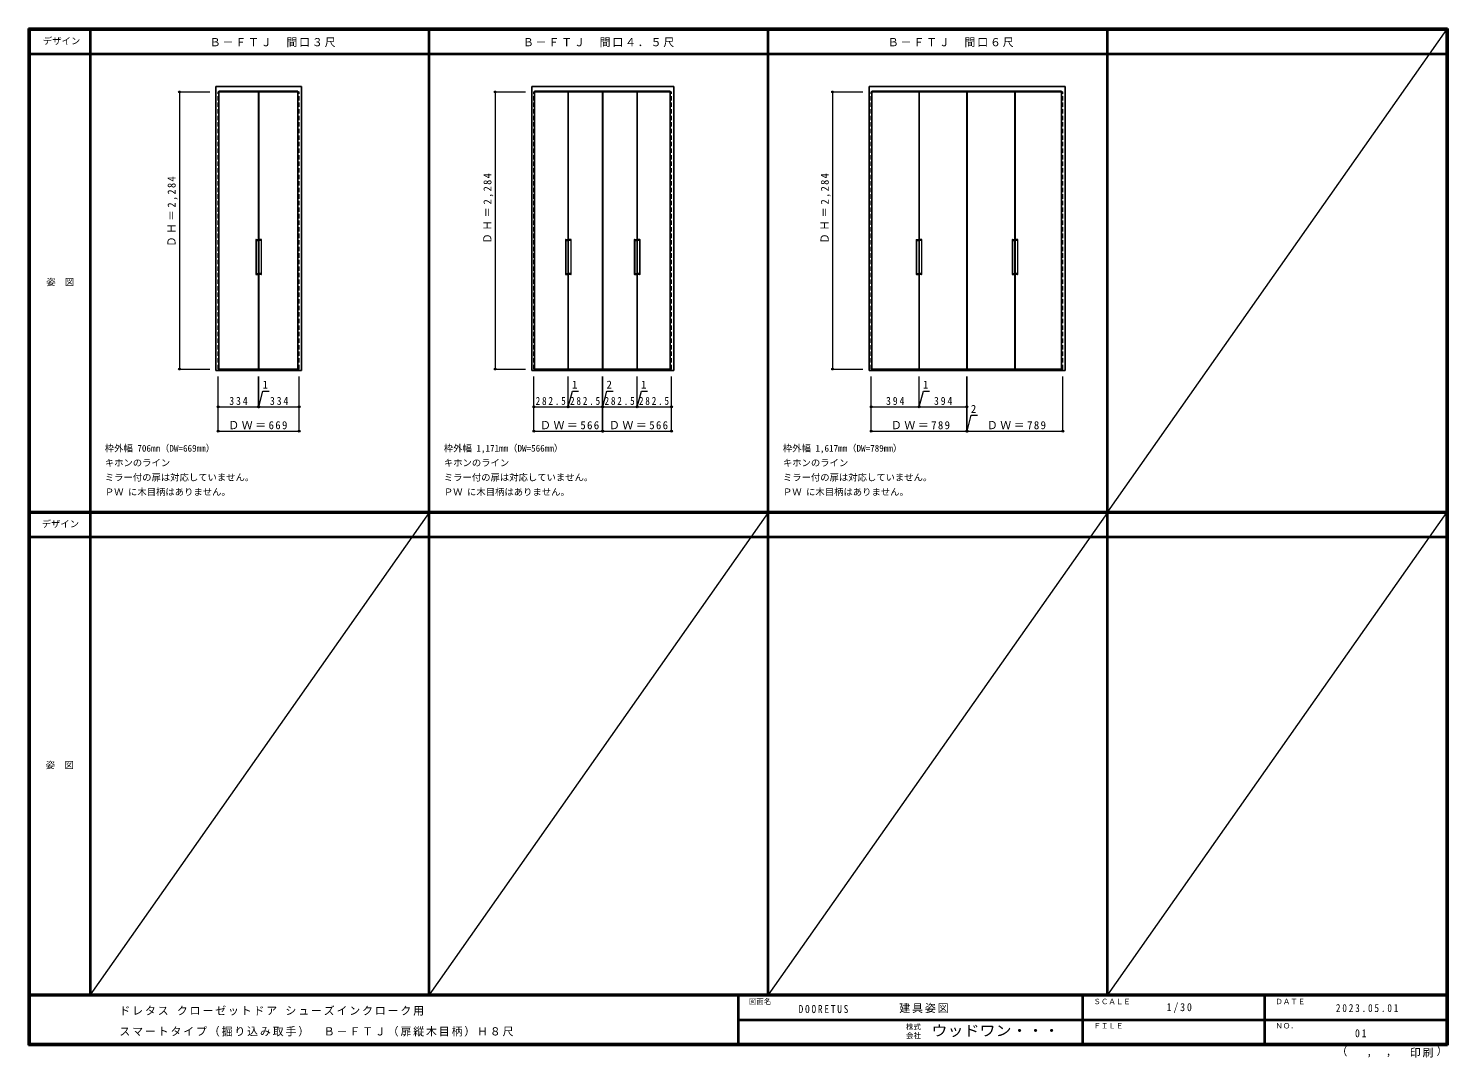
# Model space of a CAD drawing. Units: millimetres, scale not verified. Extents: x -6000 to 5700, y -4307 to 4175.
import ezdxf
from ezdxf.enums import TextEntityAlignment as Align

# ---------------------------------------------------------------- set-up
doc = ezdxf.new("R2010")
doc.units = ezdxf.units.MM
doc.header["$LTSCALE"] = 30
doc.header["$PDMODE"] = 32
doc.header["$PDSIZE"] = 15
doc.linetypes.add('DASHED1', pattern=[1.8, 1.2, -0.6])
for name, color, linetype, lineweight in [('0-2_扉', 7, 'Continuous', 18), ('0-4_枠', 3, 'Continuous', 25), ('0-B_寸法', 7, 'Continuous', 9), ('F-1_枠', 6, 'Continuous', 40), ('F-A_文字', 7, 'Continuous', 18)]:
    doc.layers.add(name, color=color, linetype=linetype, lineweight=lineweight)
doc.layers.add('0-A_文字', color=7, linetype='Continuous')
doc.styles.add('ＭＳ ゴシック', font='')
doc.styles.get('ＭＳ ゴシック').set_extended_font_data('MS Gothic')

msp = doc.modelspace()

# ---------------------------------------------------------------- linework, layer by layer
at = {"layer": '0-2_扉', "color": 4, "linetype": 'DASHED1', "lineweight": 9}
for p, q in [((-4436, 1367.5), (-4436, 3651.5)), ((-4430.5, 3651.5), (-4436, 3651.5)), ((-3778.5, 3651.5), (-3767, 3651.5)), ((-3767, 1367.5), (-3767, 3651.5)), ((-1832.27, 1367.5), (-1832.27, 3651.5)), ((-1826.77, 3651.5), (-1832.27, 3651.5)), ((-709.77, 3651.5), (-698.27, 3651.5)), ((-698.27, 1367.5), (-698.27, 3651.5)), ((948.5, 1367.5), (948.5, 3651.5)), ((954, 3651.5), (948.5, 3651.5)), ((2517, 3651.5), (2528.5, 3651.5)), ((2528.5, 1367.5), (2528.5, 3651.5)), ((-4430.5, 1367.5), (-4436, 1367.5)), ((-3778.5, 1367.5), (-3767, 1367.5)), ((-1826.77, 1367.5), (-1832.27, 1367.5)), ((-709.77, 1367.5), (-698.27, 1367.5)), ((954, 1367.5), (948.5, 1367.5)), ((2517, 1367.5), (2528.5, 1367.5))]:
    msp.add_line(p, q, dxfattribs=at)
at = {"layer": '0-2_扉', "color": 3, "lineweight": 25}
for p, q in [((-4430.5, 3651.5), (-4102, 3651.5)), ((-4102, 1367.5), (-4102, 3651.5)), ((-4101, 1367.5), (-4101, 3651.5)), ((-4101, 3651.5), (-3778.5, 3651.5)), ((-1826.77, 3651.5), (-1549.77, 3651.5)), ((-1549.77, 1367.5), (-1549.77, 3651.5)), ((-1548.77, 3651.5), (-1266.27, 3651.5)), ((-1548.77, 1367.5), (-1548.77, 3651.5)), ((-1266.27, 1367.5), (-1266.27, 3651.5)), ((-981.77, 3651.5), (-1264.27, 3651.5)), ((-1264.27, 1367.5), (-1264.27, 3651.5)), ((-981.77, 1367.5), (-981.77, 3651.5)), ((-980.77, 1367.5), (-980.77, 3651.5)), ((-980.77, 3651.5), (-709.77, 3651.5)), ((954, 3651.5), (1342.5, 3651.5)), ((1342.5, 1367.5), (1342.5, 3651.5)), ((1343.5, 1367.5), (1343.5, 3651.5)), ((1343.5, 3651.5), (1737.5, 3651.5)), ((1737.5, 1367.5), (1737.5, 3651.5)), ((1739.5, 1367.5), (1739.5, 3651.5)), ((2133.5, 3651.5), (1739.5, 3651.5)), ((2133.5, 1367.5), (2133.5, 3651.5)), ((2134.5, 1367.5), (2134.5, 3651.5)), ((2134.5, 3651.5), (2517, 3651.5)), ((-4430.5, 1367.5), (-4102, 1367.5)), ((-4101, 1367.5), (-3778.5, 1367.5)), ((-1826.77, 1367.5), (-1549.77, 1367.5)), ((-1548.77, 1367.5), (-1266.27, 1367.5)), ((-981.77, 1367.5), (-1264.27, 1367.5)), ((-980.77, 1367.5), (-709.77, 1367.5)), ((954, 1367.5), (1342.5, 1367.5)), ((1343.5, 1367.5), (1737.5, 1367.5)), ((2133.5, 1367.5), (1739.5, 1367.5)), ((2134.5, 1367.5), (2517, 1367.5))]:
    msp.add_line(p, q, dxfattribs=at)
at = {"layer": '0-2_扉'}
for p, q in [((-4125, 2433), (-4125, 2149)), ((-4122, 2436), (-4102, 2436)), ((-4122, 2425), (-4122, 2157)), ((-4119, 2428), (-4105, 2428)), ((-4105.3, 2436), (-4105.3, 2431)), ((-4102, 2431), (-4102, 2432.5)), ((-4102, 2431), (-4102, 2432.5)), ((-4081, 2436), (-4101, 2436)), ((-4101, 2431), (-4101, 2432.5)), ((-4101, 2431), (-4101, 2432.5)), ((-4084, 2428), (-4098, 2428)), ((-4097.7, 2436), (-4097.7, 2431)), ((-4081, 2425), (-4081, 2157)), ((-4078, 2149), (-4078, 2433)), ((-1572.77, 2433), (-1572.77, 2149)), ((-1569.77, 2436), (-1549.77, 2436)), ((-1569.77, 2425), (-1569.77, 2157)), ((-1566.77, 2428), (-1552.77, 2428)), ((-1553.07, 2436), (-1553.07, 2431)), ((-1549.77, 2431), (-1549.77, 2432.5)), ((-1549.77, 2431), (-1549.77, 2432.5)), ((-1528.77, 2436), (-1548.77, 2436)), ((-1548.77, 2431), (-1548.77, 2432.5)), ((-1548.77, 2431), (-1548.77, 2432.5)), ((-1531.77, 2428), (-1545.77, 2428)), ((-1545.47, 2436), (-1545.47, 2431)), ((-1528.77, 2425), (-1528.77, 2157)), ((-1525.77, 2149), (-1525.77, 2433)), ((-1004.77, 2433), (-1004.77, 2149)), ((-1001.77, 2436), (-981.77, 2436)), ((-1001.77, 2425), (-1001.77, 2157)), ((-998.77, 2428), (-984.77, 2428)), ((-985.07, 2436), (-985.07, 2431)), ((-981.77, 2431), (-981.77, 2432.5)), ((-981.77, 2431), (-981.77, 2432.5)), ((-960.77, 2436), (-980.77, 2436)), ((-980.77, 2431), (-980.77, 2432.5)), ((-980.77, 2431), (-980.77, 2432.5)), ((-963.77, 2428), (-977.77, 2428)), ((-977.47, 2436), (-977.47, 2431)), ((-960.77, 2425), (-960.77, 2157)), ((-957.77, 2149), (-957.77, 2433)), ((1319.5, 2433), (1319.5, 2149)), ((1322.5, 2436), (1342.5, 2436)), ((1322.5, 2425), (1322.5, 2157)), ((1325.5, 2428), (1339.5, 2428)), ((1339.2, 2436), (1339.2, 2431)), ((1342.5, 2431), (1342.5, 2432.5)), ((1342.5, 2431), (1342.5, 2432.5)), ((1363.5, 2436), (1343.5, 2436)), ((1343.5, 2431), (1343.5, 2432.5)), ((1343.5, 2431), (1343.5, 2432.5)), ((1360.5, 2428), (1346.5, 2428)), ((1346.8, 2436), (1346.8, 2431)), ((1363.5, 2425), (1363.5, 2157)), ((1366.5, 2149), (1366.5, 2433)), ((2110.5, 2433), (2110.5, 2149)), ((2113.5, 2436), (2133.5, 2436)), ((2113.5, 2425), (2113.5, 2157)), ((2116.5, 2428), (2130.5, 2428)), ((2130.2, 2436), (2130.2, 2431)), ((2133.5, 2431), (2133.5, 2432.5)), ((2133.5, 2431), (2133.5, 2432.5)), ((2154.5, 2436), (2134.5, 2436)), ((2134.5, 2431), (2134.5, 2432.5)), ((2134.5, 2431), (2134.5, 2432.5)), ((2151.5, 2428), (2137.5, 2428)), ((2137.8, 2436), (2137.8, 2431)), ((2154.5, 2425), (2154.5, 2157)), ((2157.5, 2149), (2157.5, 2433)), ((-4122, 2146), (-4102, 2146)), ((-4119, 2154), (-4105, 2154)), ((-4105.3, 2146), (-4105.3, 2151)), ((-4102, 2151), (-4102, 2149.5)), ((-4102, 2151), (-4102, 2149.5)), ((-4102, 2151), (-4102, 2149.5)), ((-4101, 2151), (-4101, 2149.5)), ((-4101, 2151), (-4101, 2149.5)), ((-4101, 2151), (-4101, 2149.5)), ((-4081, 2146), (-4101, 2146)), ((-4084, 2154), (-4098, 2154)), ((-4097.7, 2146), (-4097.7, 2151)), ((-1569.77, 2146), (-1549.77, 2146)), ((-1566.77, 2154), (-1552.77, 2154)), ((-1553.07, 2146), (-1553.07, 2151)), ((-1549.77, 2151), (-1549.77, 2149.5)), ((-1549.77, 2151), (-1549.77, 2149.5)), ((-1549.77, 2151), (-1549.77, 2149.5)), ((-1548.77, 2151), (-1548.77, 2149.5)), ((-1548.77, 2151), (-1548.77, 2149.5)), ((-1548.77, 2151), (-1548.77, 2149.5)), ((-1528.77, 2146), (-1548.77, 2146)), ((-1531.77, 2154), (-1545.77, 2154)), ((-1545.47, 2146), (-1545.47, 2151)), ((-1001.77, 2146), (-981.77, 2146)), ((-998.77, 2154), (-984.77, 2154)), ((-985.07, 2146), (-985.07, 2151)), ((-981.77, 2151), (-981.77, 2149.5)), ((-981.77, 2151), (-981.77, 2149.5)), ((-981.77, 2151), (-981.77, 2149.5)), ((-980.77, 2151), (-980.77, 2149.5)), ((-980.77, 2151), (-980.77, 2149.5)), ((-980.77, 2151), (-980.77, 2149.5)), ((-960.77, 2146), (-980.77, 2146)), ((-963.77, 2154), (-977.77, 2154)), ((-977.47, 2146), (-977.47, 2151)), ((1322.5, 2146), (1342.5, 2146)), ((1325.5, 2154), (1339.5, 2154)), ((1339.2, 2146), (1339.2, 2151)), ((1342.5, 2151), (1342.5, 2149.5)), ((1342.5, 2151), (1342.5, 2149.5)), ((1342.5, 2151), (1342.5, 2149.5)), ((1343.5, 2151), (1343.5, 2149.5)), ((1343.5, 2151), (1343.5, 2149.5)), ((1343.5, 2151), (1343.5, 2149.5)), ((1363.5, 2146), (1343.5, 2146)), ((1360.5, 2154), (1346.5, 2154)), ((1346.8, 2146), (1346.8, 2151)), ((2113.5, 2146), (2133.5, 2146)), ((2116.5, 2154), (2130.5, 2154)), ((2130.2, 2146), (2130.2, 2151)), ((2133.5, 2151), (2133.5, 2149.5)), ((2133.5, 2151), (2133.5, 2149.5)), ((2133.5, 2151), (2133.5, 2149.5)), ((2134.5, 2151), (2134.5, 2149.5)), ((2134.5, 2151), (2134.5, 2149.5)), ((2134.5, 2151), (2134.5, 2149.5)), ((2154.5, 2146), (2134.5, 2146)), ((2151.5, 2154), (2137.5, 2154)), ((2137.8, 2146), (2137.8, 2151))]:
    msp.add_line(p, q, dxfattribs=at)
for centre, start, end in [((-4122, 2433), 90, 180), ((-4119, 2425), 90, 180), ((-4105, 2431), 270, 0), ((-4098, 2431), 180, 270), ((-4084, 2425), 0, 90), ((-4081, 2433), 0, 90), ((-1569.77, 2433), 90, 180), ((-1566.77, 2425), 90, 180), ((-1552.77, 2431), 270, 0), ((-1545.77, 2431), 180, 270), ((-1531.77, 2425), 0, 90), ((-1528.77, 2433), 0, 90), ((-1001.77, 2433), 90, 180), ((-998.77, 2425), 90, 180), ((-984.77, 2431), 270, 0), ((-977.77, 2431), 180, 270), ((-963.77, 2425), 0, 90), ((-960.77, 2433), 0, 90), ((1322.5, 2433), 90, 180), ((1325.5, 2425), 90, 180), ((1339.5, 2431), 270, 0), ((1346.5, 2431), 180, 270), ((1360.5, 2425), 0, 90), ((1363.5, 2433), 0, 90), ((2113.5, 2433), 90, 180), ((2116.5, 2425), 90, 180), ((2130.5, 2431), 270, 0), ((2137.5, 2431), 180, 270), ((2151.5, 2425), 0, 90), ((2154.5, 2433), 0, 90), ((-4122, 2149), 180, 270), ((-4119, 2157), 180, 270), ((-4105, 2151), 0, 90), ((-4098, 2151), 90, 180), ((-4084, 2157), 270, 0), ((-4081, 2149), 270, 0), ((-1569.77, 2149), 180, 270), ((-1566.77, 2157), 180, 270), ((-1552.77, 2151), 0, 90), ((-1545.77, 2151), 90, 180), ((-1531.77, 2157), 270, 0), ((-1528.77, 2149), 270, 0), ((-1001.77, 2149), 180, 270), ((-998.77, 2157), 180, 270), ((-984.77, 2151), 0, 90), ((-977.77, 2151), 90, 180), ((-963.77, 2157), 270, 0), ((-960.77, 2149), 270, 0), ((1322.5, 2149), 180, 270), ((1325.5, 2157), 180, 270), ((1339.5, 2151), 0, 90), ((1346.5, 2151), 90, 180), ((1360.5, 2157), 270, 0), ((1363.5, 2149), 270, 0), ((2113.5, 2149), 180, 270), ((2116.5, 2157), 180, 270), ((2130.5, 2151), 0, 90), ((2137.5, 2151), 90, 180), ((2151.5, 2157), 270, 0), ((2154.5, 2149), 270, 0)]:
    msp.add_arc(centre, 3, start, end, dxfattribs=at)
at = {"layer": '0-4_枠'}
for p, q in [((-4454.5, 1356), (-4454.5, 3695)), ((-4454.5, 3695), (-3748.5, 3695)), ((-4430.5, 1356), (-4430.5, 3659)), ((-4430.5, 3659), (-3778.5, 3659)), ((-3778.5, 1356), (-3778.5, 3659)), ((-3748.5, 1356), (-3748.5, 3695)), ((-1850.77, 1356), (-1850.77, 3695)), ((-1850.77, 3695), (-679.77, 3695)), ((-1826.77, 1356), (-1826.77, 3659)), ((-1826.77, 3659), (-709.77, 3659)), ((-709.77, 1356), (-709.77, 3659)), ((-679.77, 1356), (-679.77, 3695)), ((930, 1356), (930, 3695)), ((930, 3695), (2547, 3695)), ((954, 1356), (954, 3659)), ((954, 3659), (2517, 3659)), ((2517, 1356), (2517, 3659)), ((2547, 1356), (2547, 3695)), ((-4454.5, 1356), (-3748.5, 1356)), ((-1850.77, 1356), (-679.77, 1356)), ((930, 1356), (2547, 1356))]:
    msp.add_line(p, q, dxfattribs=at)
at = {"layer": '0-B_寸法', "color": 4}
for p, q in [((-4754.5, 3651.5), (-4504.5, 3651.5)), ((-4754.5, 3651.5), (-4754.5, 1367.5)), ((-2150.77, 3651.5), (-2150.77, 1367.5)), ((-2150.77, 3651.5), (-1900.77, 3651.5)), ((630, 3651.5), (880, 3651.5)), ((630, 3651.5), (630, 1367.5)), ((-4754.5, 1367.5), (-4504.5, 1367.5)), ((-4436, 856), (-4436, 1306)), ((-4102, 1056), (-4102, 1306)), ((-3767, 856), (-3767, 1306)), ((-2150.77, 1367.5), (-1900.77, 1367.5)), ((-1832.27, 856), (-1832.27, 1306)), ((-1549.77, 1056), (-1549.77, 1306)), ((-1266.27, 856), (-1266.27, 1306)), ((-1264.27, 856), (-1264.27, 1306)), ((-981.77, 1056), (-981.77, 1306)), ((-698.27, 856), (-698.27, 1306)), ((630, 1367.5), (880, 1367.5)), ((948.5, 856), (948.5, 1306)), ((1342.5, 1056), (1342.5, 1306)), ((1343.5, 1056), (1343.5, 1306)), ((1737.5, 856), (1737.5, 1306)), ((1739.5, 856), (1739.5, 1306)), ((2528.5, 856), (2528.5, 1306)), ((-1265.27, 1056), (-1230.32, 1186.43)), ((-1230.32, 1186.43), (-1179.54, 1186.43)), ((1343, 1056), (1377.95, 1186.43)), ((1377.95, 1186.43), (1428.73, 1186.43)), ((-4436, 1056), (-4102, 1056)), ((-4101, 1056), (-3767, 1056)), ((-1832.27, 1056), (-1549.77, 1056)), ((-1548.77, 1056), (-1266.27, 1056)), ((-1266.27, 1056), (-1264.27, 1056)), ((-1264.27, 1056), (-981.77, 1056)), ((-980.77, 1056), (-698.27, 1056)), ((948.5, 1056), (1342.5, 1056)), ((1342.5, 1056), (1343.5, 1056)), ((1343.5, 1056), (1737.5, 1056)), ((1738.5, 856), (1773.45, 986.43)), ((1773.45, 986.43), (1824.23, 986.43)), ((-4436, 856), (-3767, 856)), ((-1832.27, 856), (-1266.27, 856)), ((-1264.27, 856), (-698.27, 856)), ((948.5, 856), (1737.5, 856)), ((1737.5, 856), (1739.5, 856)), ((1739.5, 856), (2528.5, 856))]:
    msp.add_line(p, q, dxfattribs=at)
for points in [[(-4102, 1056), (-4101, 1056), (-4101, 1306)], [(-1549.77, 1056), (-1548.77, 1056), (-1548.77, 1306)], [(-981.77, 1056), (-980.77, 1056), (-980.77, 1306)], [(-4101.5, 1056), (-4066.55, 1186.43), (-4015.77, 1186.43)], [(-1549.27, 1056), (-1514.32, 1186.43), (-1463.54, 1186.43)], [(-981.27, 1056), (-946.32, 1186.43), (-895.54, 1186.43)]]:
    msp.add_lwpolyline(points, dxfattribs=at)
at = {"layer": '0-B_寸法'}
for p in [(-4754.5, 3651.5), (-2150.77, 3651.5), (630, 3651.5), (-4754.5, 1367.5), (-2150.77, 1367.5), (630, 1367.5), (-4436, 1056), (-4102, 1056), (-4101, 1056), (-3767, 1056), (-1832.27, 1056), (-1549.77, 1056), (-1548.77, 1056), (-1266.27, 1056), (-1264.27, 1056), (-981.77, 1056), (-980.77, 1056), (-698.27, 1056), (948.5, 1056), (1342.5, 1056), (1343.5, 1056), (1737.5, 1056), (-4436, 856), (-3767, 856), (-1832.27, 856), (-1266.27, 856), (-1264.27, 856), (-698.27, 856), (948.5, 856), (1737.5, 856), (1739.5, 856), (2528.5, 856)]:
    msp.add_point(p, dxfattribs=at)
at = {"layer": 'F-1_枠'}
for p, q in [((-6000, 4175), (5700, 4175)), ((-6000, 4175), (-6000, -4205)), ((-6000, 4170), (5700, 4170)), ((-6000, 4165), (5700, 4165)), ((-5995, 4175), (-5995, -4205)), ((-5990, 4175), (-5990, -4205)), ((-5490, 4175), (-5490, -3790)), ((-2695, -3790), (-2695, 4175)), ((100, -3790), (100, 4175)), ((2895, -3790), (2895, 4175)), ((5690, 4175), (5690, -4205)), ((5695, 4175), (5695, -4205)), ((5700, 4175), (5700, -4205)), ((-6000, 3965), (5690, 3965)), ((-5990, 190.5), (5690, 190.5)), ((-5990, 187.5), (5690, 187.5)), ((-5990, 184.5), (5690, 184.5)), ((-5990, -15.5), (5690, -15.5)), ((5700, -3790), (-6000, -3790)), ((5700, -3795), (-6000, -3795)), ((-150, -3795), (-150, -4195)), ((2690, -3795), (2690, -4195)), ((4190, -3795), (4190, -4195)), ((-150, -3995), (5690, -3995.01)), ((5700, -4195), (-6000, -4195)), ((5700, -4200), (-6000, -4200)), ((5700, -4205), (-6000, -4205))]:
    msp.add_line(p, q, dxfattribs=at)
at = {"layer": 'F-A_文字'}
for p, q in [((5690, 4165), (2895, 190.5)), ((-2695, 184.5), (-5490, -3790)), ((100, 184.5), (-2695, -3790)), ((2895, 184.5), (100, -3790)), ((5690, 184.5), (2895, -3790))]:
    msp.add_line(p, q, dxfattribs=at)

# ---------------------------------------------------------------- texts
at = {"layer": '0-A_文字', "style": 'ＭＳ ゴシック'}
for s, p in [('枠外幅 706mm（DW=669mm）', (-5370, 670.5)), ('枠外幅 1,171mm（DW=566mm）', (-2575, 670.5)), ('枠外幅 1,617mm（DW=789mm）', (220, 670.5)), ('キホンのライン', (-5370, 550.5)), ('キホンのライン', (-2575, 550.5)), ('キホンのライン', (220, 550.5)), ('ミラー付の扉は対応していません。', (-5370, 430.5)), ('ミラー付の扉は対応していません。', (-2575, 430.5)), ('ミラー付の扉は対応していません。', (220, 430.5)), ('ＰＷ に木目柄はありません。', (-5370, 310.5)), ('ＰＷ に木目柄はありません。', (-2575, 310.5)), ('ＰＷ に木目柄はありません。', (220, 310.5))]:
    msp.add_text(s, height=54.99, dxfattribs=at).set_placement(p, align=Align.BOTTOM_LEFT)
at = {"layer": '0-A_文字', "char_height": 65.98, "attachment_point": 7, "style": 'ＭＳ ゴシック'}
for s, insert in [('\\T1.17;Ｂ－ＦＴＪ\u3000間口３尺', (-4505, 4020)), ('\\T1.17;Ｂ－ＦＴＪ\u3000間口４．５尺', (-1923.33, 4020)), ('\\T1.17;Ｂ－ＦＴＪ\u3000間口６尺', (1085, 4020))]:
    msp.add_mtext(s, dxfattribs=dict(at, insert=insert))
at = {"layer": '0-B_寸法', "style": 'ＭＳ ゴシック'}
for s, p in [('1', (-4070.3, 1186.43)), ('1', (-1518.07, 1186.43)), ('2', (-1234.07, 1186.43)), ('1', (-950.07, 1186.43)), ('1', (1374.2, 1186.43)), ('2', (1769.7, 986.43))]:
    msp.add_text(s, height=65.98, dxfattribs=at).set_placement(p, align=Align.BOTTOM_LEFT)
at = {"layer": '0-B_寸法', "char_height": 65.98, "attachment_point": 7, "rotation": 90, "style": 'ＭＳ ゴシック'}
for insert in [(-4769.5, 2375), (-2165.77, 2401), (615, 2401)]:
    msp.add_mtext('\\T1.26;\\W0.95;ＤＨ＝2,284', dxfattribs=dict(at, insert=insert))
at = {"layer": '0-B_寸法', "char_height": 65.98, "attachment_point": 7, "style": 'ＭＳ ゴシック'}
for s, insert in [('\\T1.38;\\W0.9;334', (-4344, 1071)), ('\\T1.38;\\W0.9;334', (-4009, 1071)), ('\\T1.38;\\W0.85;282.5', (-1818.52, 1071)), ('\\T1.38;\\W0.85;282.5', (-1535.02, 1071)), ('\\T1.38;\\W0.85;282.5', (-1250.52, 1071)), ('\\T1.38;\\W0.85;282.5', (-967.02, 1071)), ('\\T1.38;\\W0.9;394', (1070.5, 1071)), ('\\T1.38;\\W0.9;394', (1465.5, 1071)), ('\\T1.23;ＤＷ＝669', (-4352, 871)), ('\\T1.23;ＤＷ＝566', (-1781.77, 871)), ('\\T1.23;ＤＷ＝566', (-1213.77, 871)), ('\\T1.23;ＤＷ＝789', (1110.5, 871)), ('\\T1.23;ＤＷ＝789', (1901.5, 871))]:
    msp.add_mtext(s, dxfattribs=dict(at, insert=insert))
at = {"layer": 'F-A_文字', "style": 'ＭＳ ゴシック'}
for s, height, p in [('デザイン', 54.99, (-5880, 4027.5)), ('姿\u3000図', 54.99, (-5852.5, 2040.25)), ('デザイン', 54.99, (-5890, 47)), ('姿\u3000図', 54.99, (-5857.5, -1940.25)), ('図面名', 43.99, (-60, -3880)), ('ＳＣＡＬＥ', 43.99, (2780, -3880)), ('ＤＡＴＥ', 43.99, (4280, -3880)), ('株式', 43.99, (1235, -4089)), ('ＦＩＬＥ', 43.99, (2780, -4080)), ('ＮＯ．', 43.99, (4280, -4080)), ('会社', 43.99, (1235, -4161)), ('（', 65.98, (4784.03, -4308.31)), ('）', 65.98, (5608.4, -4304.13)), (',', 65.98, (5031.28, -4308.31)), (',', 65.98, (5190.2, -4305.53))]:
    msp.add_text(s, height=height, dxfattribs=at).set_placement(p, align=Align.BOTTOM_LEFT)
at = {"layer": 'F-A_文字', "style": 'ＭＳ ゴシック', "width": 1.1}
msp.add_text('ウッドワン・・・', height=87.98, dxfattribs=at).set_placement((1445, -4155), align=Align.BOTTOM_LEFT)
at = {"layer": 'F-A_文字', "char_height": 65.98, "attachment_point": 7, "style": 'ＭＳ ゴシック'}
for s, insert in [('\\T1.17;建具姿図', (1180.42, -3940)), ('\\T1.38;\\W0.9;1/30', (3383.75, -3940)), ('\\T1.17;ドレタス\\~クローゼットドア\\~シューズインクローク用', (-5249.47, -3961.44)), ('\\T1.39;\\W0.85;DOORETUS', (350, -3940.79)), ('\\T1.39;\\W0.85;2023.05.01', (4778.75, -3932.5)), ('\\T1.17;スマートタイプ（掘り込み取手）\u3000Ｂ－ＦＴＪ（扉縦木目柄）Ｈ８尺', (-5249.47, -4133.29)), ('\\T1.36;\\W0.9;01', (4936.25, -4140)), ('\\T1.17;印刷', (5388.15, -4306.92))]:
    msp.add_mtext(s, dxfattribs=dict(at, insert=insert))

doc.saveas('drawing.dxf')
